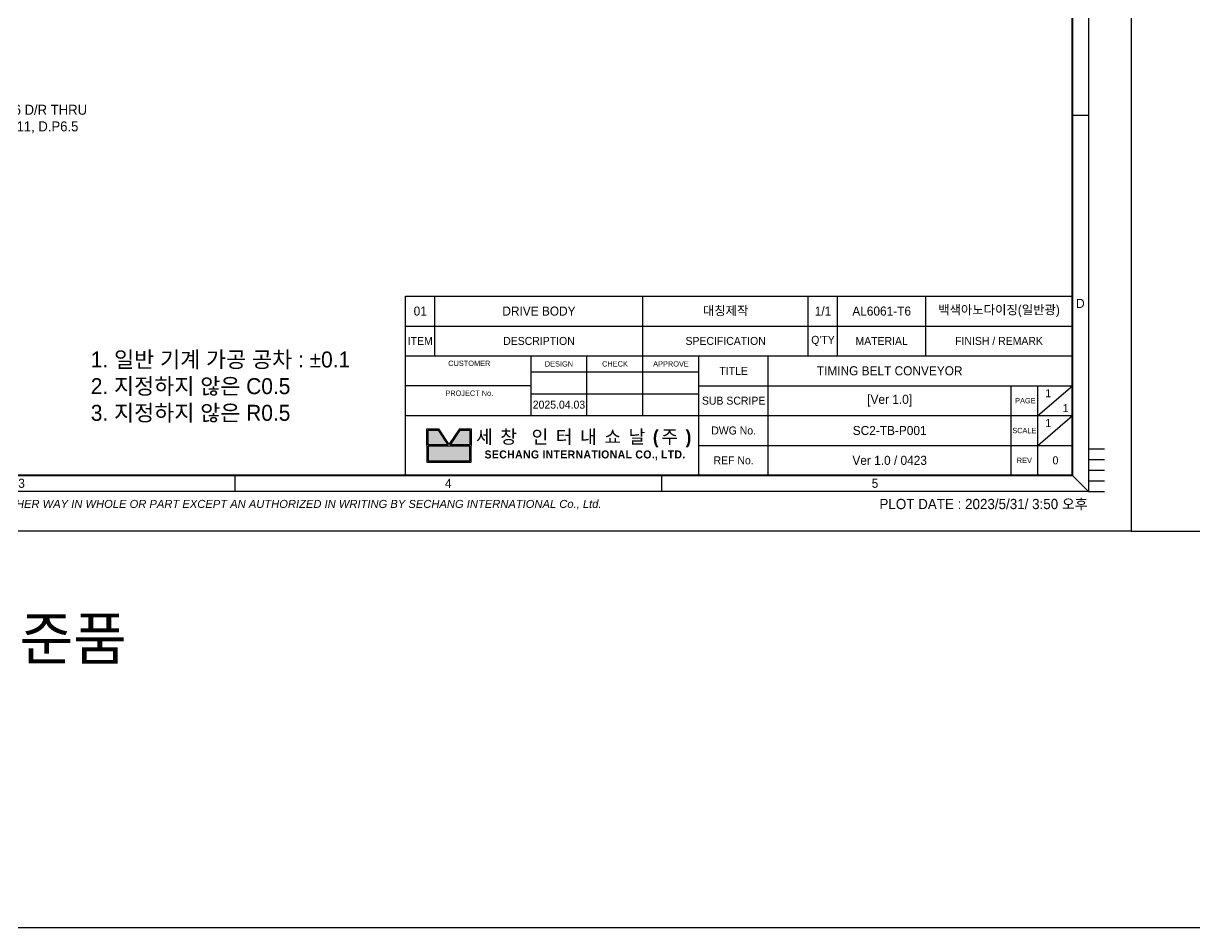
# Model space of a CAD drawing. Header units: inches. Extents: x 0 to 23821, y 0 to 11279.
# Drawn here: x 17224.7 to 17663.8, y 1770.5 to 2109.6 of the extents above; entities that cross this region are included whole.
import ezdxf
from ezdxf.enums import TextEntityAlignment as Align

# ---------------------------------------------------------------- set-up
doc = ezdxf.new("R2010")
doc.units = ezdxf.units.IN
doc.header["$LTSCALE"] = 10
doc.header["$MEASUREMENT"] = 0
for name, pattern in [('CENTER', [2, 1.25, -0.25, 0.25, -0.25]), ('HIDDEN', [0.375, 0.25, -0.125]), ('PHANTOM', [2.5, 1.25, -0.25, 0.25, -0.25, 0.25, -0.25])]:
    doc.linetypes.add(name, pattern=pattern)
doc.layers.get('Defpoints').update_dxf_attribs({"color": 8})
for name, color, linetype in [('11', 1, 'CENTER'), ('22', 2, 'HIDDEN'), ('66', 6, 'PHANTOM'), ('T', 3, 'Continuous')]:
    doc.layers.add(name, color=color, linetype=linetype)
doc.styles.add('SCI', font='')
doc.styles.get('SCI').set_extended_font_data('Gulim')
doc.dimstyles.new('SCH', dxfattribs={"dimtxt": 2.5, "dimasz": 2, "dimexe": 1.25, "dimexo": 0.625, "dimtad": 1, "dimdec": 8, "dimtxsty": 'SCI', "dimcen": 2.5, "dimclrd": 4, "dimclre": 4, "dimclrt": 7, "dimadec": 8, "dimazin": 2, "dimtfac": 1, "dimtdec": 8, "dimtmove": 0, "dimatfit": 3, "dimfxl": 1, "dimarcsym": 0})

# ---------------------------------------------------------------- blocks, each defined once
blk = doc.blocks.new('SECHANG TITLE')
h = blk.add_hatch(color=162)
h.dxf.hatch_style = 1
h.paths.add_polyline_path([(6.08, -25.11), (4.21, -25.11), (4.21, -27.9), (7.94, -27.9)])
h.paths.add_polyline_path([(12.06, -25.11), (10.19, -25.11), (8.33, -27.9), (12.06, -27.9)])
h.paths.add_polyline_path([(12.06, -28.1), (4.21, -28.1), (4.21, -30.89), (12.06, -30.89)])
at = {"color": 3}
for p, q in [((125, 0), (125, -33.6)), ((0, -5.6), (125, -5.6)), ((0, -33.6), (0, -5.6)), ((5.5, -11.2), (5.5, -5.6)), ((44.5, -22.4), (44.5, -5.6)), ((75.5, -11.2), (75.5, -5.6)), ((81, -11.2), (81, -5.6)), ((97.5, -11.2), (97.5, -5.6)), ((0, -11.2), (125, -11.2)), ((23.5, -11.2), (23.5, -22.4)), ((34, -22.4), (34, -11.2)), ((55, -33.6), (55, -11.2)), ((68, -33.6), (68, -11.2)), ((23.5, -14.2), (55, -14.2)), ((23.5, -16.8), (0, -16.8)), ((55, -16.8), (125, -16.8)), ((113.5, -33.6), (113.5, -16.8)), ((118.5, -22.4), (125, -16.8)), ((118.5, -33.6), (118.5, -16.8)), ((23.5, -18.3), (55, -18.3)), ((0, -22.4), (125, -22.4)), ((118.5, -28), (125, -22.4)), ((55, -28), (125, -28)), ((0, -33.6), (125, -33.6))]:
    blk.add_line(p, q, dxfattribs=at)
for p, q in [((4, -28), (4, -24.9)), ((4, -24.9), (6.19, -24.9)), ((4.21, -27.9), (4.21, -25.11)), ((4.21, -25.11), (6.08, -25.11)), ((6.08, -25.11), (7.94, -27.9)), ((6.19, -24.9), (8.13, -27.81)), ((10.08, -24.9), (8.13, -27.81)), ((10.19, -25.11), (8.33, -27.9)), ((10.08, -24.9), (12.27, -24.9)), ((10.19, -25.11), (12.06, -25.11)), ((12.06, -25.11), (12.06, -27.9)), ((12.27, -24.9), (12.27, -28)), ((4, -28), (4, -31.1)), ((7.94, -27.9), (4.21, -27.9)), ((12.06, -28.1), (4.21, -28.1)), ((4.21, -28.1), (4.21, -30.89)), ((12.06, -27.9), (8.33, -27.9)), ((12.06, -30.89), (12.06, -28.1)), ((12.27, -31.1), (12.27, -28)), ((4, -31.1), (12.27, -31.1)), ((4.21, -30.89), (12.06, -30.89))]:
    blk.add_line(p, q)
at = {"attachment_point": 5, "style": 'SCI'}
for s, insert, char_height, width in [('ITEM', (2.75, -8.4), 1.5, 5.5), ('DESCRIPTION', (25, -8.4), 1.5, 39), ('SPECIFICATION', (60, -8.4), 1.5, 31), ("Q'TY", (78.25, -8.4), 1.5, 5.5), ('MATERIAL', (89.25, -8.4), 1.5, 16.5), ('FINISH / REMARK', (111.25, -8.4), 1.5, 27.5), (' CUSTOMER', (11.75, -12.6), 1, 23.5), ('DESIGN', (28.75, -12.7), 1, 10.5), ('CHECK', (39.25, -12.7), 1, 10.5), ('APPROVE', (49.75, -12.7), 1, 10.5), ('TITLE', (61.5, -14), 1.5, 13), (' PROJECT No.', (11.75, -18.2), 1, 23.5), ('SUB SCRIPE', (61.5, -19.6), 1.5, 13), (' PAGE', (116, -19.6), 1, 5), ('{\\fGulim|b1|i0|c129|p50;\\T1.45;세창 인터내쇼날(주)}', (33.63, -26.75), 2.5, 38.7333), ('DWG No.', (61.5, -25.2), 1.5, 13), ('SCALE', (116, -25.2), 1, 5), ('{\\fGulim|b1|i0|c129|p50;\\T1.05;SECHANG INTERNATIONAL CO., LTD.}', (33.63, -29.85), 1.5, 38.7333), ('REF No.', (61.5, -30.8), 1.5, 13), ('REV', (116, -30.8), 1, 5)]:
    blk.add_mtext(s, dxfattribs=dict(at, insert=insert, char_height=char_height, width=width))
blk = doc.blocks.new('SECHANG A3')
for p, q in [((202, 78), (199, 78)), ((202, 15.5), (205, 15.5))]:
    blk.add_line(p, q)
at = {"color": 2}
for p, q in [((42, 10.5), (42, 7.5)), ((122, 10.5), (122, 7.5)), ((199, 10.5), (202, 7.5))]:
    blk.add_line(p, q, dxfattribs=at)
at = {"color": 1}
blk.add_lwpolyline([(-210, 297), (210, 297), (210, 0), (-210, 0)], close=True, dxfattribs=at)
at = {"color": 2}
blk.add_lwpolyline([(-198, 289.5), (202, 289.5), (202, 7.5), (-198, 7.5)], close=True, dxfattribs=at)
at = {"const_width": 0.4}
blk.add_lwpolyline([(-195, 286.5), (199, 286.5), (199, 10.5), (-195, 10.5)], close=True, dxfattribs=at)
at = {"layer": '11', "ltscale": 5}
blk.add_line((202, 11.5), (205, 11.5), dxfattribs=at)
at = {"layer": '22', "ltscale": 5}
blk.add_line((202, 13.5), (205, 13.5), dxfattribs=at)
at = {"layer": '66', "ltscale": 3}
blk.add_line((202, 9.5), (205, 9.5), dxfattribs=at)
at = {"layer": 'T'}
blk.add_line((202, 7.5), (205, 7.5), dxfattribs=at)
blk.add_blockref('SECHANG TITLE', (74, 44.1))
at = {"linetype": 'Continuous', "style": 'SCI'}
blk.add_text('PLOT DATE : 2023/5/31/ 3:50 오후', height=1.92, dxfattribs=at).set_placement((201.86, 4.16), align=Align.RIGHT)
at = {"color": 2, "style": 'SCI'}
for s, insert, char_height, width, attachment_point in [('D', (200.5, 42.75), 1.7, 3, 5), ('1. 일반 기계 가공 공차 : ±0.1\\P2. 지정하지 않은 C0.5\\P3. 지정하지 않은 R0.5', (14.98, 27.07), 3, 83.5818, 4), ('TIMING BELT CONVEYOR', (164.75, 30.1), 1.7, 45.5, 5), ('2025.04.03', (102.75, 23.75), 1.5, 10.5, 5), ('\\pi1.42726;1', (195.75, 23.1), 1.5, 3.25, 4), ('3', (2, 9), 1.7, 80, 5), ('4', (82, 9), 1.7, 80, 5), ('5', (162, 9), 1.7, 80, 5)]:
    blk.add_mtext(s, dxfattribs=dict(at, insert=insert, char_height=char_height, width=width, attachment_point=attachment_point))
at = {"color": 3, "insert": (-198, 5), "char_height": 1.5, "width": 400.0238, "attachment_point": 4, "style": 'SCI'}
blk.add_mtext('{\\fArial|b0|i1|c0|p34;THIS DRAWING CONTAINS CONFIDENTIAL INFORMATION PROPRIETARY TO SECHANG INTERNATIONAL Co., Ltd.   IT MUST NOT BE REPRODUCED OR DISCLOSED TO OTHERS OR USED IN  ANY OTHER WAY IN WHOLE OR PART EXCEPT AN AUTHORIZED IN WRITING BY SECHANG INTERNATIONAL Co., Ltd.  }', dxfattribs=at)
blk = doc.blocks.new('A$C22515e4a')
at = {"color": 3}
for p, q in [((0, 0), (125, 0)), ((0, -5.6), (0, 0)), ((5.5, -5.6), (5.5, 0)), ((44.5, -5.6), (44.5, 0)), ((75.5, -5.6), (75.5, 0)), ((81, -5.6), (81, 0)), ((97.5, -5.6), (97.5, 0)), ((125, 0), (125, -5.6))]:
    blk.add_line(p, q, dxfattribs=at)

msp = doc.modelspace()

# ---------------------------------------------------------------- linework, layer by layer
msp.add_lwpolyline([(16750, 1770.46366694), (23820.81798648, 1770.46366694), (23820.81798648, 2874.08069523), (16750, 2874.08069523)], close=True)
at = {"layer": 'Defpoints', "color": 8}
msp.add_line((17640, 1919.11632666), (17740, 1919.11632666), dxfattribs=at)

# ---------------------------------------------------------------- block references
at = {"xscale": 2, "yscale": 2, "zscale": 2}
for name, p in [('SECHANG A3', (17220, 1919.11632666)), ('A$C22515e4a', (17368, 2007.31632666))]:
    msp.add_blockref(name, p, dxfattribs=at)

# ---------------------------------------------------------------- texts
at = {"color": 7, "insert": (17208.77329081, 2079.14298163), "char_height": 3.75, "attachment_point": 1, "style": 'SCI'}
msp.add_mtext('2-%%C6.6 D/R THRU\\PC/B %%C11, D.P6.5', dxfattribs=at)
at = {"color": 2, "style": 'SCI'}
for s, insert, char_height, width, attachment_point in [('01', (17373.5, 2001.71632666), 3.4, 11, 5), ('DRIVE BODY', (17418, 2001.71632666), 3.4, 78, 5), ('대칭제작', (17488, 2001.71632666), 3.4, 62, 5), ('1/1', (17524.5, 2001.71632666), 3.4, 11, 5), ('AL6061-T6', (17546.5, 2001.71632666), 3.4, 33, 5), ('백색아노다이징(일반광)', (17590.5, 2001.71632666), 3.4, 55, 5), ('\\pi2.85453;1', (17605, 1970.91632666), 3, 6.5, 4), ('[Ver 1.0]', (17549.5, 1968.11632666), 3.4, 91, 5), ('SC2-TB-P001', (17549.5, 1956.91632666), 3.4, 91, 5), ('\\pi2.85453;1', (17605, 1959.71632666), 3, 6.5, 4), ('Ver 1.0 / 0423', (17549.5, 1945.71632666), 3.4, 91, 5), ('\\pi5.57723;0', (17605, 1945.71632666), 3, 13, 4), ('\\pi16.65776;표준품', (17186.54669149, 1886.85941475), 16, 94.7802370477, 1)]:
    msp.add_mtext(s, dxfattribs=dict(at, insert=insert, char_height=char_height, width=width, attachment_point=attachment_point))

# ---------------------------------------------------------------- leaders
at = {"annotation_type": 0, "has_hookline": 1, "hookline_direction": 0, "text_width": 43.3671771}
msp.add_leader([(17176.16211356, 2042.4431749), (17199.1815429, 2077.26798163), (17207.83579081, 2077.26798163)], dimstyle='SCH', override={"dimscale": 1.5, "dimgap": 0.625, "dimtad": 0}, dxfattribs=at)

doc.saveas('drawing.dxf')
